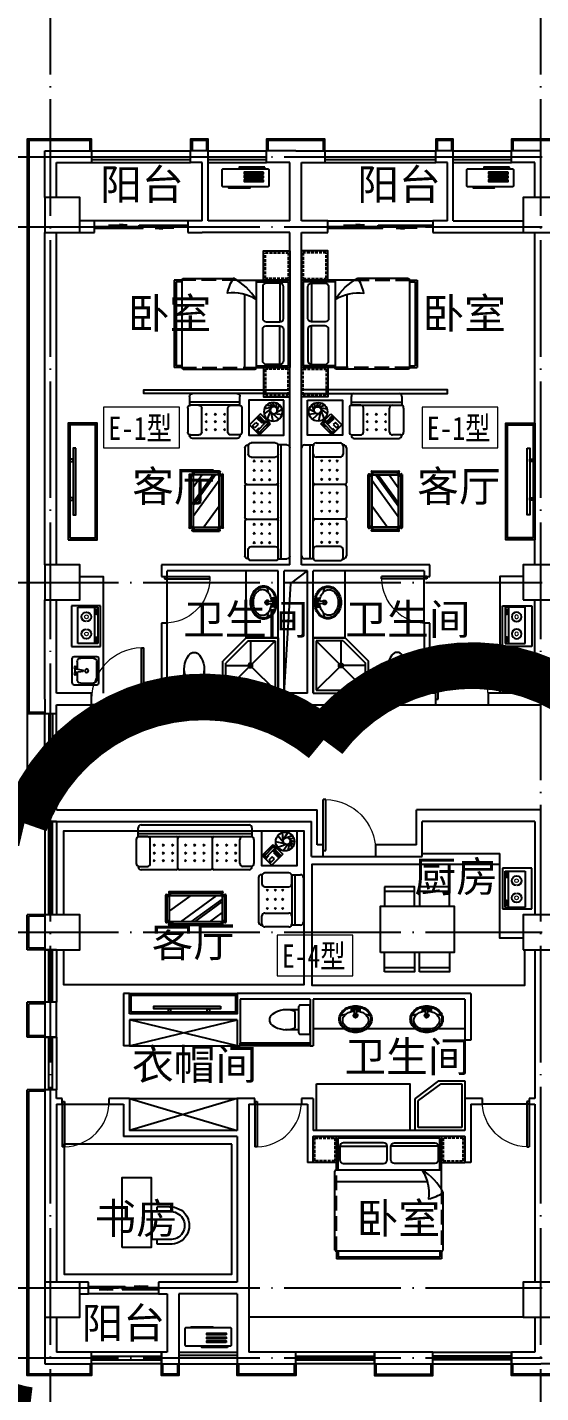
# Model space of a CAD drawing. Extents: x 122060 to 300410, y -425997 to -174060.
# Drawn here: x 153698 to 162498, y -340097 to -316682 of the extents above; entities that cross this region are included whole.
import ezdxf

# ---------------------------------------------------------------- set-up
doc = ezdxf.new("R2010")
doc.units = 0
doc.header["$LTSCALE"] = 1000
doc.header["$MEASUREMENT"] = 0
doc.linetypes.add('DASH', pattern=[0.35, 0.25, -0.1])
doc.linetypes.add('DOTE', pattern=[2.42, 2, -0.2, 0.02, -0.2])
doc.layers.get('0').update_dxf_attribs({"linetype": 'CONTINUOUS'})
for name, color, linetype in [('BALCONY', 6, 'CONTINUOUS'), ('DOTE', 1, 'CONTINUOUS'), ('WALL', 255, 'CONTINUOUS'), ('WINDOW', 4, 'CONTINUOUS'), ('WR-COLUMN', 255, 'CONTINUOUS'), ('WR-WALL', 255, 'CONTINUOUS'), ('厨卫', 8, 'CONTINUOUS'), ('家具', 8, 'CONTINUOUS'), ('平面填充', 251, 'CONTINUOUS'), ('平面看线', 8, 'CONTINUOUS'), ('石材', 41, 'CONTINUOUS'), ('空调', 8, 'CONTINUOUS')]:
    doc.layers.add(name, color=color, linetype=linetype)
doc.layers.add('PUB_TEXT', color=7, linetype='CONTINUOUS', lineweight=0)
doc.styles.add('dim_font', font='SIMPLEX.shx', dxfattribs={"width": 0.8})
doc.styles.get("Standard").update_dxf_attribs({"font": 'GBENOR', "bigfont": 'GBCBIG'})
doc.styles.add('宋体', font='SimSun.ttf')
doc.styles.add('黑体', font='SIMHEI.TTF', dxfattribs={"width": 0.8})

# ---------------------------------------------------------------- blocks, each defined once
blk = doc.blocks.new('dgfgf')
at = {"layer": '家具'}
blk.add_lwpolyline([(7597, -62676), (7147, -62676), (7147, -63176), (7597, -63176), (7597, -62676), (7517, -62676)], dxfattribs=at)
at = {"layer": '家具', "color": 251, "linetype": 'DASH', "ltscale": 0.2}
blk.add_lwpolyline([(7567, -62706), (7177, -62706), (7177, -63146), (7567, -63146)], close=True, dxfattribs=at)
blk = doc.blocks.new('A$C72813290')
at = {"layer": '家具'}
for p, q in [((579, 2000), (0, 2000)), ((0, 500), (0, 2000)), ((30, 530), (30, 1970)), ((579, 1970), (30, 1970)), ((170, 1945), (170, 1283)), ((579, 500), (579, 2010)), ((1830, 2030), (599, 2030)), ((779, 753), (779, 2030)), ((1850, 500), (1850, 2000)), ((1850, 2000), (1980, 2000)), ((1850, 1970), (1950, 1970)), ((1950, 530), (1950, 1970)), ((1980, 500), (1980, 2000)), ((170, 555), (170, 1217)), ((912, 500), (0, 500)), ((579, 530), (30, 530)), ((1830, 470), (967, 470)), ((1850, 530), (1950, 530)), ((1850, 500), (1980, 500))]:
    blk.add_line(p, q, dxfattribs=at)
at = {"layer": '家具', "linetype": 'DASH'}
for p, q in [((1850, 2000), (579, 2000)), ((912, 500), (1850, 500))]:
    blk.add_line(p, q, dxfattribs=at)
at = {"layer": '家具'}
for points in [[(170, 1945), (405, 1945, -0.414214), (465, 1885), (465, 1343, -0.414214), (405, 1283), (170, 1283, -0.414214), (110, 1343), (110, 1885, -0.414214)], [(170, 555), (405, 555, 0.414214), (465, 615), (465, 1157, 0.414214), (405, 1217), (170, 1217, 0.414214), (110, 1157), (110, 615, 0.414214)]]:
    blk.add_lwpolyline(points, format="xyb", close=True, dxfattribs=at)
blk.add_lwpolyline([(579, 833, 0.180302), (1071, 725, -0.088637), (967, 470, 28871.271551)], format="xyb", dxfattribs=at)
for centre, radius, start, end in [((599, 2010), 20, 90, 180), ((1819, 2001), 30.7, 357.6884, 69.6917), ((1392, 1313), 944, 210.6075, 243.2773), ((1819, 499), 30.7, 290.3566, 2.3152)]:
    blk.add_arc(centre, radius, start, end, dxfattribs=at)
blk.add_blockref('dgfgf', (-7147, 65176), dxfattribs=at)
at = {"layer": '家具', "xscale": -1, "rotation": 180}
blk.add_blockref('dgfgf', (-7147, -62676), dxfattribs=at)
blk = doc.blocks.new('asfdgdfhfgj')
at = {"layer": '家具'}
for p, q in [((253, 470), (-697, 470)), ((-697, 470), (-697, -80)), ((253, -480), (253, 470)), ((203, 420), (-647, 420)), ((-647, 420), (-647, -42)), ((-647, 420), (203, -430)), ((203, 420), (-196, 22)), ((203, -430), (203, 420)), ((-222, -5), (-222, 20)), ((-297, -480), (-697, -80)), ((-647, -5), (-260, -5)), ((-260, -430), (-647, -42)), ((-247, -5), (-222, -5)), ((-222, -5), (-197, -5)), ((-222, -30), (-222, -5)), ((-222, -430), (-222, -42)), ((-260, -430), (203, -430)), ((-297, -480), (253, -480))]:
    blk.add_line(p, q, dxfattribs=at)
for radius in [37.5, 25]:
    blk.add_circle((-222, -5), radius, dxfattribs=at)
blk = doc.blocks.new('asfdfgfhfg')
at = {"layer": '家具', "color": 6}
for p, q in [((-651, 1566), (-616, 1640)), ((-677, 1466), (-777, 1525)), ((-649, 1450), (-776, 1433)), ((-694, 1502), (-729, 1600)), ((-609, 1454), (-722, 1355)), ((-683, 1543), (-673, 1632)), ((-632, 1568), (-564, 1629)), ((-583, 1478), (-618, 1320)), ((-611, 1564), (-511, 1595)), ((-598, 1556), (-471, 1530)), ((-581, 1533), (-467, 1445)), ((-575, 1501), (-521, 1357))]:
    blk.add_line(p, q, dxfattribs=at)
at = {"layer": '家具'}
for p, q in [((-54, 1595), (-54, 1745)), ((-54, 1645), (809, 1645)), ((-4, 1795), (759, 1795)), ((809, 1745), (809, 1592)), ((-575, 1274), (-405, 1443)), ((-386, 1406), (-471, 1321)), ((-405, 1443), (-216, 1255)), ((-348, 1368), (-386, 1406)), ((-87, 1545), (-87, 1134)), ((-54, 1595), (809, 1595)), ((102, 1595), (-37, 1595)), ((152, 1134), (152, 1545)), ((198, 1453), (229, 1423)), ((229, 1453), (198, 1423)), ((356, 1453), (386, 1423)), ((386, 1453), (356, 1423)), ((514, 1453), (544, 1423)), ((544, 1453), (514, 1423)), ((602, 1134), (602, 1545)), ((652, 1595), (792, 1595)), ((842, 1545), (842, 1134)), ((-386, 1085), (-575, 1274)), ((-556, 1274), (-509, 1227)), ((-504, 1326), (-551, 1278)), ((-551, 1278), (-509, 1236)), ((-532, 1278), (-504, 1307)), ((-532, 1278), (-381, 1128)), ((-509, 1236), (-499, 1245)), ((-509, 1227), (-495, 1241)), ((-462, 1283), (-504, 1326)), ((-353, 1156), (-504, 1307)), ((-452, 1283), (-499, 1330)), ((-471, 1321), (-433, 1283)), ((-471, 1274), (-462, 1283)), ((-466, 1269), (-452, 1283)), ((-452, 1302), (-367, 1387)), ((-433, 1283), (-348, 1368)), ((-216, 1255), (-386, 1085)), ((-386, 1189), (-377, 1198)), ((-377, 1198), (-334, 1156)), ((-325, 1297), (-363, 1260)), ((-363, 1260), (-306, 1203)), ((-268, 1241), (-325, 1297)), ((-306, 1203), (-268, 1241)), ((198, 1326), (229, 1296)), ((229, 1326), (198, 1296)), ((198, 1189), (229, 1159)), ((229, 1189), (198, 1159)), ((356, 1326), (386, 1296)), ((386, 1326), (356, 1296)), ((386, 1189), (356, 1159)), ((356, 1189), (386, 1159)), ((514, 1326), (544, 1296)), ((544, 1326), (514, 1296)), ((514, 1189), (544, 1159)), ((544, 1189), (514, 1159)), ((-659, 946), (-247, 946)), ((-424, 1151), (-414, 1161)), ((-381, 1109), (-424, 1151)), ((-334, 1156), (-381, 1109)), ((-381, 1128), (-353, 1156)), ((-54, 1084), (-54, 1075)), ((-37, 1084), (102, 1084)), ((-4, 1025), (759, 1025)), ((792, 1084), (652, 1084)), ((809, 1084), (809, 1075)), ((-909, -988), (-909, 862)), ((-859, 912), (-706, 912)), ((-759, -1038), (-759, 912)), ((-709, -1038), (-709, 912)), ((-709, 755), (-709, 896)), ((-247, 705), (-659, 705)), ((-197, 912), (-189, 912)), ((-197, 896), (-197, 755)), ((-139, 862), (-139, 264)), ((-546, 651), (-576, 620)), ((-546, 620), (-576, 651)), ((-546, 463), (-576, 493)), ((-546, 493), (-576, 463)), ((-409, 651), (-439, 620)), ((-409, 620), (-439, 651)), ((-409, 493), (-439, 463)), ((-409, 463), (-439, 493)), ((-282, 651), (-312, 620)), ((-282, 620), (-312, 651)), ((-282, 493), (-312, 463)), ((-282, 463), (-312, 493)), ((-169, 235), (-679, 235)), ((-546, 335), (-576, 305)), ((-546, 305), (-576, 335)), ((-409, 335), (-439, 305)), ((-409, 305), (-439, 335)), ((-282, 335), (-312, 305)), ((-282, 305), (-312, 335)), ((236, -505), (236, 404)), ((246, 414), (251, 414)), ((261, 368), (333, 440)), ((261, 396), (305, 440)), ((261, -505), (261, 404)), ((287, 455), (287, 450)), ((297, 465), (756, 465)), ((297, 440), (756, 440)), ((301, 305), (751, -315)), ((364, 400), (751, -134)), ((407, 400), (751, -75)), ((595, 400), (751, 185)), ((791, 368), (719, 440)), ((791, 396), (747, 440)), ((766, 455), (766, 450)), ((791, 404), (791, -505)), ((806, 414), (801, 414)), ((816, 404), (816, -505)), ((-546, 75), (-576, 105)), ((-546, 105), (-576, 75)), ((-409, 75), (-439, 105)), ((-409, 105), (-439, 75)), ((-282, 75), (-312, 105)), ((-282, 105), (-312, 75)), ((-139, 206), (-139, -332)), ((-546, -52), (-576, -82)), ((-546, -82), (-576, -52)), ((-546, -240), (-576, -210)), ((-546, -210), (-576, -240)), ((-409, -82), (-439, -52)), ((-409, -52), (-439, -82)), ((-409, -240), (-439, -210)), ((-409, -210), (-439, -240)), ((-282, -82), (-312, -52)), ((-282, -52), (-312, -82)), ((-282, -240), (-312, -210)), ((-282, -210), (-312, -240)), ((301, -138), (565, -500)), ((-169, -361), (-679, -361)), ((-546, -431), (-576, -461)), ((-546, -461), (-576, -431)), ((-409, -431), (-439, -461)), ((-409, -461), (-439, -431)), ((-282, -431), (-312, -461)), ((-282, -461), (-312, -431)), ((-139, -390), (-139, -988)), ((261, -468), (333, -540)), ((791, -468), (719, -540)), ((-546, -619), (-576, -588)), ((-546, -588), (-576, -619)), ((-409, -588), (-439, -619)), ((-409, -619), (-439, -588)), ((-282, -588), (-312, -619)), ((-282, -619), (-312, -588)), ((246, -515), (251, -515)), ((261, -496), (305, -540)), ((287, -555), (287, -550)), ((756, -540), (297, -540)), ((756, -565), (297, -565)), ((791, -496), (747, -540)), ((766, -555), (766, -550)), ((806, -515), (801, -515)), ((-709, -881), (-709, -1021)), ((-247, -831), (-659, -831)), ((-546, -746), (-576, -776)), ((-546, -776), (-576, -746)), ((-409, -746), (-439, -776)), ((-409, -776), (-439, -746)), ((-282, -746), (-312, -776)), ((-282, -776), (-312, -746)), ((-197, -1021), (-197, -881)), ((-709, -1038), (-859, -1038)), ((-659, -1071), (-247, -1071)), ((-197, -1038), (-189, -1038))]:
    blk.add_line(p, q, dxfattribs=at)
for points in [[(-805, 1679), (-205, 1679), (-205, 1079), (-805, 1079)], [(301, 400), (751, 400), (751, -500), (301, -500)]]:
    blk.add_lwpolyline(points, close=True, dxfattribs=at)
at = {"layer": '家具', "color": 6}
for centre, radius in [((-623, 1480), 160), ((-634, 1508), 60)]:
    blk.add_circle(centre, radius, dxfattribs=at)
at = {"layer": '家具'}
for centre, radius, start, end in [((-4, 1745), 50, 90, 180), ((759, 1745), 50, 0, 90), ((-37, 1545), 50, 90, 180), ((102, 1545), 50, 0, 90), ((652, 1545), 50, 90, 180), ((792, 1545), 50, 0, 90), ((-659, 896), 50, 90, 180), ((-247, 896), 50, 0, 90), ((-37, 1134), 50, 180, 270), ((-4, 1075), 50, 180, 270), ((102, 1134), 50, 270, 0), ((652, 1134), 50, 180, 270), ((759, 1075), 50, 270, 0), ((792, 1134), 50, 270, 0), ((-859, 862), 50, 90, 180), ((-659, 755), 50, 180, 270), ((-247, 755), 50, 270, 0), ((-189, 862), 50, 0, 90), ((-679, 265), 30, 180, 270), ((-679, 205), 30, 90, 180), ((-169, 265), 30, 270, 0), ((-169, 205), 30, 0, 90), ((246, 404), 10, 90, 180), ((251, 404), 10, 0, 90), ((297, 455), 10, 90, 180), ((297, 450), 10, 180, 270), ((756, 455), 10, 0, 90), ((756, 450), 10, 270, 0), ((801, 404), 10, 90, 180), ((806, 404), 10, 0, 90), ((-679, -331), 30, 180, 270), ((-679, -391), 30, 90, 180), ((-169, -331), 30, 270, 0), ((-169, -391), 30, 0, 90), ((246, -505), 10, 180, 270), ((251, -505), 10, 270, 0), ((297, -550), 10, 90, 180), ((297, -555), 10, 180, 270), ((756, -550), 10, 0, 90), ((756, -555), 10, 270, 0), ((801, -505), 10, 180, 270), ((806, -505), 10, 270, 0), ((-659, -881), 50, 90, 180), ((-247, -881), 50, 0, 90), ((-859, -988), 50, 180, 270), ((-659, -1021), 50, 180, 270), ((-247, -1021), 50, 270, 0), ((-189, -988), 50, 270, 0)]:
    blk.add_arc(centre, radius, start, end, dxfattribs=at)
at = {"layer": '家具', "style": 'dim_font', "width": 0.8, "flags": 9}
for tag, p, rotation in [('YSIZE', (377, 1795), 180), ('XSIZE', (377, 1795), 180), ('YSIZE', (-909, -63), 270), ('XSIZE', (-909, -63), 270)]:
    blk.add_attdef(tag, p, '', height=0.5, rotation=rotation, dxfattribs=at)
blk = doc.blocks.new('A$C2FB07499')
at = {"layer": '家具', "ltscale": 0.5}
blk.add_lwpolyline([(500, 0), (0, 0), (0, 2000), (500, 2000)], close=True, dxfattribs=at)
at = {"layer": '家具', "color": 251, "ltscale": 40}
for points in [[(470, 30), (30, 30), (30, 1970), (470, 1970)], [(368, 1572), (415, 1572), (415, 428), (368, 428)], [(415, 1381), (480, 1381), (480, 1343), (415, 1343)], [(415, 717), (480, 717), (480, 679), (415, 679)]]:
    blk.add_lwpolyline(points, close=True, dxfattribs=at)
blk = doc.blocks.new('safedgdhgfh')
at = {"layer": '厨卫', "linetype": 'Continuous'}
for p, q in [((-352, -356), (-352, 344)), ((-352, 344), (148, 344)), ((148, 344), (148, -356)), ((148, -356), (-352, -356))]:
    blk.add_line(p, q, dxfattribs=at)
at = {"layer": '厨卫'}
for p, q in [((103, 293), (-239, 293)), ((-239, 293), (-239, -330)), ((47, -330), (47, 293)), ((103, -330), (103, 293)), ((-239, -330), (103, -330))]:
    blk.add_line(p, q, dxfattribs=at)
at = {"layer": '厨卫', "lineweight": 13}
for p, q in [((71, 268), (81, 268)), ((96, 251), (79, 251)), ((79, 251), (79, 186)), ((96, 186), (96, 251)), ((70, 176), (81, 176)), ((79, 186), (96, 186)), ((71, -205), (81, -205)), ((79, -222), (79, -287)), ((96, -222), (79, -222)), ((96, -287), (96, -222)), ((70, -297), (81, -297)), ((79, -287), (96, -287))]:
    blk.add_line(p, q, dxfattribs=at)
for points in [[(71, 268, 0.259034), (67, 266, 0.076276), (63, 254, 0.036515), (60, 241, 0.026615), (59, 222, 0.026615), (60, 203, 0.036515), (63, 189, 0.076276), (67, 178, 0.259034), (71, 176, 0.078462), (72, 176, 0.056762)], [(81, 268, 0.259034), (78, 266, 0.076276), (73, 254, 0.036515), (71, 241, 0.026615), (70, 222, 0.026615), (71, 203, 0.036515), (73, 189, 0.076276), (78, 178, 0.259034), (81, 176, 0.259034), (85, 178, 0.056762), (89, 186, 0.036515)], [(91, 251, 0.008736), (90, 254, 0.076276), (85, 266, 0.259034), (81, 268, 0.259034)], [(71, -205, 0.259034), (67, -207, 0.076276), (63, -219, 0.036515), (60, -232, 0.026615), (59, -251, 0.026615), (60, -270, 0.036515), (63, -284, 0.076276), (67, -295, 0.259034), (71, -297, 0.078462), (72, -297, 0.056762)], [(81, -205, 0.259034), (78, -207, 0.076276), (73, -219, 0.036515), (71, -232, 0.026615), (70, -251, 0.026615), (71, -270, 0.036515), (73, -284, 0.076276), (78, -295, 0.259034), (81, -297, 0.259034), (85, -295, 0.056762), (89, -287, 0.036515)], [(91, -222, 0.008736), (90, -219, 0.076276), (85, -207, 0.259034), (81, -205, 0.259034)]]:
    blk.add_lwpolyline(points, format="xyb", dxfattribs=at)
at = {"layer": '厨卫', "linetype": 'Continuous'}
for centre, start, end in [((-94, 128), 270, 269.036), ((-94, -165), 90.964, 90)]:
    blk.add_arc(centre, 82.5, start, end, dxfattribs=at)
at = {"layer": '厨卫', "linetype": 'Continuous', "lineweight": 13}
for centre, start, end in [((-94, 128), 270, 269.3468), ((-94, -165), 90.6532, 90)]:
    blk.add_arc(centre, 31.6, start, end, dxfattribs=at)
blk = doc.blocks.new('空调机')
at = {"layer": '空调', "color": 8}
for p, q in [((2416486, -275315), (2416486, -275325)), ((2416849, -275305), (2416496, -275305)), ((2416859, -275325), (2416859, -275315))]:
    blk.add_line(p, q, dxfattribs=at)
blk.add_lwpolyline([(2416186, -275325), (2416946, -275325, -0.414214), (2416966, -275345), (2416966, -275615, -0.414214), (2416946, -275635), (2416186, -275635, -0.414214), (2416166, -275615), (2416166, -275345, -0.414214)], format="xyb", close=True, dxfattribs=at)
for points in [[(2416256, -275445), (2416592, -275445), (2416592, -275416), (2416256, -275416)], [(2416256, -275511), (2416592, -275511), (2416592, -275482), (2416256, -275482)], [(2416256, -275577), (2416592, -275577), (2416592, -275548), (2416256, -275548)], [(2416235, -275664), (2416675, -275664), (2416675, -275649), (2416235, -275649)]]:
    blk.add_lwpolyline(points, close=True, dxfattribs=at)
for centre, start, end in [((2416496, -275315), 90, 180), ((2416849, -275315), 0, 90)]:
    blk.add_arc(centre, 10, start, end, dxfattribs=at)
blk = doc.blocks.new('sdgfdhgfjhg')
at = {"layer": '家具'}
for p, q in [((-840, 610), (-840, 1189)), ((960, 1189), (-840, 1189)), ((960, 277), (960, 1189)), ((930, 1159), (-810, 1159)), ((-810, 610), (-810, 1159)), ((-784, 1019), (28, 1019)), ((905, 1019), (93, 1019)), ((930, 610), (930, 1159)), ((-870, -761), (-870, 590)), ((960, 610), (-850, 610)), ((708, 409), (-870, 409)), ((990, -761), (990, 222)), ((960, -781), (-840, -781)), ((-840, -781), (-840, -911)), ((960, -911), (-840, -911)), ((-810, -781), (-810, -881)), ((930, -881), (-810, -881)), ((930, -781), (930, -881)), ((960, -781), (960, -911))]:
    blk.add_line(p, q, dxfattribs=at)
at = {"layer": '家具', "linetype": 'DASH'}
for p, q in [((-840, -781), (-840, 610)), ((960, 277), (960, -781))]:
    blk.add_line(p, q, dxfattribs=at)
at = {"layer": '家具'}
for points in [[(-1240, 739), (-1240, 1189), (-840, 1189), (-840, 739), (-1240, 739), (-1240, 819)], [(1360, 739), (1360, 1189), (960, 1189), (960, 739), (1360, 739), (1360, 819)]]:
    blk.add_lwpolyline(points, dxfattribs=at)
at = {"layer": '家具', "color": 251, "linetype": 'DASH', "ltscale": 0.2}
for points in [[(-1210, 769), (-1210, 1159), (-870, 1159), (-870, 769)], [(1330, 769), (1330, 1159), (990, 1159), (990, 769)]]:
    blk.add_lwpolyline(points, close=True, dxfattribs=at)
at = {"layer": '家具'}
for points in [[(-784, 1019), (-784, 784, 0.414214), (-724, 724), (-32, 724, 0.414214), (28, 784), (28, 1019, 0.414214), (-32, 1079), (-724, 1079, 0.414214)], [(905, 1019), (905, 784, -0.414214), (845, 724), (153, 724, -0.414214), (93, 784), (93, 1019, -0.414214), (153, 1079), (845, 1079, -0.414214)]]:
    blk.add_lwpolyline(points, format="xyb", close=True, dxfattribs=at)
blk.add_lwpolyline([(628, 610, -0.180302), (736, 118, 0.088637), (990, 222, -28871.271551)], format="xyb", dxfattribs=at)
for centre, radius, start, end in [((-850, 590), 20, 90, 180), ((147, -203), 944, 26.7227, 59.3925), ((-841, -750), 30.7, 200.3083, 272.3116), ((962, -750), 30.7, 267.6848, 339.6434)]:
    blk.add_arc(centre, radius, start, end, dxfattribs=at)
blk = doc.blocks.new('asfsdgdfhgj')
at = {"layer": '家具'}
for p, q in [((-812, 437), (-300, 437)), ((-212, 437), (300, 437)), ((-812, -874), (-300, -874)), ((-212, -874), (300, -874))]:
    blk.add_line(p, q, dxfattribs=at)
for points in [[(-812, 509), (-812, 178)], [(-300, 178), (-300, 509), (-812, 509)], [(-212, 509), (-212, 178)], [(300, 178), (300, 509), (-212, 509)], [(-883, -615), (-883, 178), (380, 178), (380, -615), (-883, -615)], [(-812, -946), (-812, -615)], [(-300, -615), (-300, -946), (-812, -946)], [(-212, -946), (-212, -615)], [(300, -615), (300, -946), (-212, -946)]]:
    blk.add_lwpolyline(points, dxfattribs=at)
blk = doc.blocks.new('_FZHK')
blk.add_lwpolyline([(-0.5, -0.5), (0.5, -0.5), (0.5, 0.5), (-0.5, 0.5)], close=True)
blk = doc.blocks.new('$TCHSYS$WIN2D')
for p, q in [((-0.5, 0.5), (0.5, 0.5)), ((-0.5, 0.5), (-0.5, -0.5)), ((0.5, 0.5), (0.5, -0.5)), ((0.5, 0.167), (-0.5, 0.167)), ((0.5, -0.167), (-0.5, -0.167)), ((-0.5, -0.5), (0.5, -0.5))]:
    blk.add_line(p, q)
blk = doc.blocks.new('$plan$00001613')
at = {"layer": '厨卫'}
for p, q in [((-260, -140), (-260, 140)), ((-200, 170), (-200, -170))]:
    blk.add_line(p, q, dxfattribs=at)
blk.add_lwpolyline([(-430, -170), (-200, -170), (-200, -220, 0.414214), (-170, -250), (-30, -250, 0.414214), (0, -220), (0, 220, 0.414214), (-30, 250), (-170, 250, 0.414214), (-200, 220), (-200, 170), (-430, 170)], format="xyb", dxfattribs=at)
for centre, radius, start, end in [((-590, 0), 110, 123.4509, 236.5491), ((-413, -227), 398, 67.4505, 126.6381), ((-413, 227), 398, 233.3619, 292.5495)]:
    blk.add_arc(centre, radius, start, end, dxfattribs=at)
blk = doc.blocks.new('$DorLib2D$00000001')
for p, q in [((0.45, 0.975), (0.5, 0.975)), ((0.45, 0), (0.45, 0.975)), ((0.5, 0), (0.5, 0.975)), ((0.5, 0), (0.45, 0))]:
    blk.add_line(p, q)
at = {"lineweight": 13}
blk.add_arc((0.475, 0), 0.975, 91.4693, 180, dxfattribs=at)
blk = doc.blocks.new('$plan$00001629')
for p, q in [((-252, -170), (-172, -150)), ((-75, -35), (-75, -85)), ((-75, -35), (75, -35)), ((-75, -85), (-21, -85)), ((-16, -146), (-25, -35)), ((16, -146), (25, -35)), ((21, -85), (75, -85)), ((75, -35), (75, -85)), ((172, -150), (252, -170))]:
    blk.add_line(p, q)
for centre, radius in [((-50, -60), 20), ((1, -60), 10), ((50, -60), 20)]:
    blk.add_circle(centre, radius)
for centre, radius, start, end in [((0, -340), 340, 90, 108.7907), ((0, -340), 340, 71.2093, 90), ((-90, -230), 190, 153.24, 180), ((-90, -230), 190, 180, 206.76), ((-90, -230), 173, 153.24, 180), ((-90, -230), 173, 180, 206.76), ((-46, -252), 239, 129.4007, 153.24), ((-46, -252), 222, 129.4007, 153.24), ((-102, -250), 118, 150.3366, 180), ((-53, -278), 174, 126.0274, 150.3366), ((-18, -286), 283, 108.7907, 129.4007), ((-18, -286), 266, 108.7907, 129.4007), ((-21, -322), 229, 106.7647, 126.0274), ((0, -340), 323, 90, 108.7907), ((0, -391), 301, 93.9271, 106.7647), ((0, -170), 35, 118.7783, 61.2217), ((0, -170), 25, 129.0728, 50.9272), ((0, -146), 16.3, 180, 0), ((0, -340), 323, 71.2093, 90), ((0, -391), 301, 73.2353, 86.0729), ((21, -322), 229, 53.9726, 73.2353), ((18, -286), 266, 50.5993, 71.2093), ((18, -286), 283, 50.5993, 71.2093), ((53, -278), 174, 29.6634, 53.9726), ((46, -252), 222, 26.76, 50.5993), ((46, -252), 239, 26.76, 50.5993), ((102, -250), 118, 0, 29.6634), ((90, -230), 173, 0, 26.76), ((90, -230), 173, 333.24, 0), ((90, -230), 190, 0, 26.76), ((90, -230), 190, 333.24, 0), ((-46, -208), 239, 206.76, 230.5993), ((-46, -208), 222, 206.76, 230.5993), ((-102, -250), 118, 180, 209.6634), ((-53, -222), 174, 209.6634, 233.9726), ((-18, -174), 283, 230.5993, 251.2093), ((-18, -174), 266, 230.5993, 251.2093), ((-21, -178), 229, 233.9726, 253.2353), ((0, -120), 340, 251.2093, 270), ((0, -120), 323, 251.2093, 270), ((0, -109), 301, 253.2353, 270), ((0, -109), 301, 270, 286.7647), ((0, -120), 323, 270, 288.7907), ((0, -120), 340, 270, 288.7907), ((21, -178), 229, 286.7647, 306.0274), ((18, -174), 266, 288.7907, 309.4007), ((18, -174), 283, 288.7907, 309.4007), ((53, -222), 174, 306.0274, 330.3366), ((46, -208), 222, 309.4007, 333.24), ((46, -208), 239, 309.4007, 333.24), ((102, -250), 118, 330.3366, 0)]:
    blk.add_arc(centre, radius, start, end)
blk = doc.blocks.new('$plan$00000356')
at = {"color": 0, "linetype": 'ByBlock'}
for p, q in [((215, 0), (-215, 0)), ((-245, -31), (-245, -419)), ((-215, -358), (-215, -143)), ((-153, -82), (-26, -82)), ((-31, -41), (31, -41)), ((-31, -61), (-10, -184)), ((-10, -184), (10, -184)), ((10, -184), (31, -61)), ((26, -82), (153, -82)), ((215, -143), (215, -358)), ((245, -419), (245, -31)), ((-215, -450), (215, -450)), ((153, -419), (-153, -419))]:
    blk.add_line(p, q, dxfattribs=at)
for centre, radius in [((-51, -51), 20.5), ((0, -245), 30.7), ((51, -51), 20.5)]:
    blk.add_circle(centre, radius, dxfattribs=at)
for centre, radius, start, end in [((-215, -31), 30.7, 90, 180), ((-153, -143), 61.4, 90, 180), ((153, -143), 61.4, 0, 90), ((215, -31), 30.7, 0, 90), ((-215, -419), 30.7, 180, 270), ((-153, -358), 61.4, 180, 270), ((153, -358), 61.4, 270, 0), ((215, -419), 30.7, 270, 0)]:
    blk.add_arc(centre, radius, start, end, dxfattribs=at)
blk = doc.blocks.new('$DorLib2D$00000131')
at = {"color": 0, "linetype": 'Continuous'}
for p, q in [((0.15, 0.125), (0.232, 0.197)), ((0.232, 0.197), (0.232, 0.125)), ((-0.5, 0.125), (-0.5, 0)), ((0.019, 0.125), (-0.5, 0.125)), ((-0.5, 0), (0.019, 0)), ((-0.024, 0), (0.5, 0)), ((-0.024, -0.125), (-0.024, 0)), ((0.019, 0), (0.019, 0.125)), ((0.35, 0.125), (0.15, 0.125)), ((0.5, 0), (0.5, -0.125)), ((-0.35, -0.125), (-0.15, -0.125)), ((-0.232, -0.197), (-0.232, -0.125)), ((-0.15, -0.125), (-0.232, -0.197)), ((0.5, -0.125), (-0.024, -0.125))]:
    blk.add_line(p, q, dxfattribs=at)
blk = doc.blocks.new('$plan$00000301')
for p, q in [((-319, 296), (-319, 84)), ((-239, 296), (-239, 0)), ((239, 296), (239, 0)), ((319, 296), (319, 84)), ((-319, 84), (-239, 84)), ((-239, 0), (239, 0)), ((239, 84), (319, 84))]:
    blk.add_line(p, q)
for radius, start, end in [(320, 356.4494, 183.5506), (240, 355.2636, 184.7364)]:
    blk.add_arc((0, 316), radius, start, end)
at = {"width": 0.8, "flags": 9}
for tag in ['YSIZE', 'XSIZE', 'XSIZE', 'YSIZE']:
    blk.add_attdef(tag, (0, 0), '', height=0.5, dxfattribs=at)

msp = doc.modelspace()

# ---------------------------------------------------------------- linework, layer by layer
at = {"layer": 'BALCONY', "color": 8}
for p, q in [((154798.2, -318801.1), (156498.2, -318801.1)), ((156798.2, -318801.1), (157798.2, -318801.1)), ((158798.2, -318801.1), (160698.2, -318801.1)), ((160998.2, -318801.1), (161998.2, -318801.1)), ((154798.2, -319001.1), (156498.2, -319001.1)), ((156798.2, -319001.1), (157798.2, -319001.1)), ((158798.2, -319001.1), (160698.2, -319001.1)), ((160998.2, -319001.1), (161998.2, -319001.1)), ((156298.2, -339401.1), (157298.2, -339401.1)), ((156298.2, -339601.1), (157298.2, -339601.1))]:
    msp.add_line(p, q, dxfattribs=at)
at = {"layer": 'BALCONY'}
for p, q in [((154798.2, -318901.1), (156498.2, -318901.1)), ((156798.2, -318901.1), (157798.2, -318901.1)), ((158798.2, -318901.1), (160698.2, -318901.1)), ((160998.2, -318901.1), (161998.2, -318901.1)), ((154798.2, -318951.1), (156498.2, -318951.1)), ((156798.2, -318951.1), (157798.2, -318951.1)), ((158798.2, -318951.1), (160698.2, -318951.1)), ((160998.2, -318951.1), (161998.2, -318951.1)), ((156298.2, -339451.1), (157298.2, -339451.1)), ((156298.2, -339501.1), (157298.2, -339501.1))]:
    msp.add_line(p, q, dxfattribs=at)
at = {"layer": 'DOTE', "linetype": 'DOTE'}
for p, q in [((154098.2, -341693.9), (154098.2, -316272.1)), ((162498.2, -341693.9), (162498.2, -316272.1)), ((150843.1, -318901.1), (251849.9, -318901.1)), ((150843.1, -320101.1), (251849.9, -320101.1)), ((150843.1, -326201.1), (251849.9, -326201.1)), ((150843.1, -332201.1), (251549.9, -332201.1)), ((150843.1, -338301.1), (251549.9, -338301.1)), ((150843.1, -339501.1), (251549.9, -339501.1))]:
    msp.add_line(p, q, dxfattribs=at)
at = {"layer": 'PUB_TEXT'}
for points in [[(156305.4, -323195.5), (155005.4, -323195.5), (155005.4, -323895.5), (156305.4, -323895.5)], [(161765, -323195.5), (160465, -323195.5), (160465, -323895.5), (161765, -323895.5)], [(159280.5, -332248.7), (157980.5, -332248.7), (157980.5, -332948.7), (159280.5, -332948.7)]]:
    msp.add_lwpolyline(points, close=True, dxfattribs=at)
at = {"layer": 'WALL'}
for p, q in [((158198.2, -320001.1), (158198.2, -319001.1)), ((158398.2, -320001.1), (158398.2, -319001.1)), ((154848.2, -320001.1), (154598.2, -320001.1)), ((154848.2, -320201.1), (154848.2, -320001.1)), ((156698.2, -320001.1), (156448.2, -320001.1)), ((156448.2, -320001.1), (156448.2, -320201.1)), ((158198.2, -320001.1), (156798.2, -320001.1)), ((158848.2, -320001.1), (158398.2, -320001.1)), ((158848.2, -320201.1), (158848.2, -320001.1)), ((160898.2, -320001.1), (160648.2, -320001.1)), ((160648.2, -320001.1), (160648.2, -320201.1)), ((160998.2, -320001.1), (162198.2, -320001.1)), ((154598.2, -320201.1), (154848.2, -320201.1)), ((156448.2, -320201.1), (156698.2, -320201.1)), ((158198.2, -320201.1), (156698.2, -320201.1)), ((158198.2, -325901.1), (158198.2, -320201.1)), ((158398.2, -325901.1), (158398.2, -320201.1)), ((158398.2, -320201.1), (158848.2, -320201.1)), ((160648.2, -320201.1), (160898.2, -320201.1)), ((160898.2, -320201.1), (162198.2, -320201.1)), ((155998.2, -325901.1), (155998.2, -326101.1)), ((158098.2, -325901.1), (155998.2, -325901.1)), ((158198.2, -325901.1), (158098.2, -325901.1)), ((158498.2, -325901.1), (158398.2, -325901.1)), ((160598.2, -325901.1), (158498.2, -325901.1)), ((160598.2, -326101.1), (160598.2, -325901.1)), ((155998.2, -326101.1), (156098.2, -326101.1)), ((156098.2, -326101.1), (156098.2, -326001.1)), ((157998.2, -326001.1), (156098.2, -326001.1)), ((157998.2, -328101.1), (157998.2, -326001.1)), ((158098.2, -328101.1), (158098.2, -326001.1)), ((158298.2, -326001.1), (158098.2, -326001.1)), ((158498.2, -326001.1), (158298.2, -326001.1)), ((158498.2, -328101.1), (158498.2, -326001.1)), ((160498.2, -326001.1), (158598.2, -326001.1)), ((158598.2, -328101.1), (158598.2, -326001.1)), ((160498.2, -326001.1), (160498.2, -326101.1)), ((160498.2, -326101.1), (160598.2, -326101.1)), ((156098.2, -326901.1), (155998.2, -326901.1)), ((155998.2, -326901.1), (155998.2, -328101.1)), ((156098.2, -328101.1), (156098.2, -326901.1)), ((160598.2, -326901.1), (160498.2, -326901.1)), ((160498.2, -326901.1), (160498.2, -328101.1)), ((160598.2, -328101.1), (160598.2, -326901.1)), ((154798.2, -328101.1), (154198.2, -328101.1)), ((154798.2, -328301.1), (154798.2, -328101.1)), ((155998.2, -328101.1), (155698.2, -328101.1)), ((155698.2, -328101.1), (155698.2, -328301.1)), ((157998.2, -328101.1), (156098.2, -328101.1)), ((158498.2, -328101.1), (158098.2, -328101.1)), ((158598.2, -328101.1), (160498.2, -328101.1)), ((160698.2, -328101.1), (160598.2, -328101.1)), ((160698.2, -328301.1), (160698.2, -328101.1)), ((162398.2, -328101.1), (161598.2, -328101.1)), ((161598.2, -328101.1), (161598.2, -328301.1)), ((154198.2, -328301.1), (154798.2, -328301.1)), ((155698.2, -328301.1), (156098.2, -328301.1)), ((158098.2, -328301.1), (156098.2, -328301.1)), ((158498.2, -328301.1), (158098.2, -328301.1)), ((158498.2, -328301.1), (160498.2, -328301.1)), ((160498.2, -328301.1), (160698.2, -328301.1)), ((161598.2, -328301.1), (162498.2, -328301.1)), ((154198.2, -330101.1), (158669.1, -330101.1)), ((158669.1, -330701.1), (158669.1, -330101.1)), ((162498.2, -330101.1), (160369.1, -330101.1)), ((160369.1, -330701.1), (160369.1, -330101.1)), ((154198.2, -330301.1), (158569.1, -330301.1)), ((158569.1, -330901.1), (158569.1, -330301.1)), ((162398.2, -330301.1), (160469.1, -330301.1)), ((160469.1, -330901.1), (160469.1, -330301.1)), ((158769.1, -330701.1), (158669.1, -330701.1)), ((158769.1, -330901.1), (158769.1, -330701.1)), ((160369.1, -330701.1), (159669.1, -330701.1)), ((159669.1, -330701.1), (159669.1, -330901.1)), ((158569.1, -330901.1), (158769.1, -330901.1)), ((159669.1, -330901.1), (160469.1, -330901.1)), ((155348.2, -333251.1), (155348.2, -333651.1)), ((155448.2, -333251.1), (155348.2, -333251.1)), ((155448.2, -333251.1), (155448.2, -333601.1)), ((157298.2, -333251.1), (157298.2, -333601.1)), ((158598.2, -333251.1), (157298.2, -333251.1)), ((157348.2, -333351.1), (157348.2, -333651.1)), ((158548.2, -333351.1), (157348.2, -333351.1)), ((158548.2, -333351.1), (158548.2, -334101.1)), ((161298.2, -333251.1), (158598.2, -333251.1)), ((161198.2, -333351.1), (158598.2, -333351.1)), ((158598.2, -333351.1), (158598.2, -334151.1)), ((161198.2, -333351.1), (161198.2, -334051.1)), ((161298.2, -333251.1), (161298.2, -334051.1)), ((155348.2, -333651.1), (155348.2, -334151.1)), ((157298.2, -333601.1), (155448.2, -333601.1)), ((157348.2, -333651.1), (157348.2, -334101.1)), ((157298.2, -333701.1), (155448.2, -333701.1)), ((155448.2, -333701.1), (155448.2, -334151.1)), ((157298.2, -333701.1), (157298.2, -334151.1)), ((157348.2, -334151.1), (157348.2, -334101.1)), ((158548.2, -334101.1), (158548.2, -334151.1)), ((161298.2, -334051.1), (161198.2, -334051.1)), ((155448.2, -334151.1), (155348.2, -334151.1)), ((157298.2, -334151.1), (157348.2, -334151.1)), ((158548.2, -334151.1), (158598.2, -334151.1)), ((154298.2, -335051.1), (154198.2, -335051.1)), ((154298.2, -335151.1), (154298.2, -335051.1)), ((155448.2, -335051.1), (155098.2, -335051.1)), ((155098.2, -335051.1), (155098.2, -335151.1)), ((155448.2, -335051.1), (155448.2, -335601.1)), ((157598.2, -335051.1), (157298.2, -335051.1)), ((157598.2, -335151.1), (157598.2, -335051.1)), ((158598.2, -335051.1), (158398.2, -335051.1)), ((158398.2, -335051.1), (158398.2, -335151.1)), ((158598.2, -335051.1), (158598.2, -335601.1)), ((161498.2, -335051.1), (161198.2, -335051.1)), ((161198.2, -335051.1), (161198.2, -335601.1)), ((161498.2, -335151.1), (161498.2, -335051.1)), ((162398.2, -335051.1), (162298.2, -335051.1)), ((162298.2, -335051.1), (162298.2, -335151.1)), ((154198.2, -335151.1), (154298.2, -335151.1)), ((155098.2, -335151.1), (155348.2, -335151.1)), ((155348.2, -335151.1), (155348.2, -335701.1)), ((157498.2, -335151.1), (157598.2, -335151.1)), ((158398.2, -335151.1), (158498.2, -335151.1)), ((158498.2, -335151.1), (158498.2, -335651.1)), ((161298.2, -335151.1), (161498.2, -335151.1)), ((161298.2, -335151.1), (161298.2, -335651.1)), ((162298.2, -335151.1), (162398.2, -335151.1)), ((157298.2, -335701.1), (155348.2, -335701.1)), ((157298.2, -335601.1), (155448.2, -335601.1)), ((158498.2, -335651.1), (158498.2, -336151.1)), ((161198.2, -335601.1), (158598.2, -335601.1)), ((161198.2, -335701.1), (158598.2, -335701.1)), ((158598.2, -335701.1), (158598.2, -336151.1)), ((161198.2, -335701.1), (161198.2, -336151.1)), ((161298.2, -335651.1), (161298.2, -336151.1)), ((158598.2, -336151.1), (158498.2, -336151.1)), ((161298.2, -336151.1), (161198.2, -336151.1)), ((154748.2, -338201.1), (154598.2, -338201.1)), ((154748.2, -338401.1), (154748.2, -338201.1)), ((156198.2, -338201.1), (155948.2, -338201.1)), ((155948.2, -338201.1), (155948.2, -338401.1)), ((157298.2, -338201.1), (156198.2, -338201.1)), ((154598.2, -338401.1), (154748.2, -338401.1)), ((155948.2, -338401.1), (156098.2, -338401.1)), ((157298.2, -338401.1), (156298.2, -338401.1))]:
    msp.add_line(p, q, dxfattribs=at)
for points in [[(158198.2, -322961.1), (155698.2, -322961.1), (155698.2, -322901.1), (158198.2, -322901.1)], [(158398.2, -322961.1), (160898.2, -322961.1), (160898.2, -322901.1), (158398.2, -322901.1)]]:
    msp.add_lwpolyline(points, dxfattribs=at)
at = {"layer": 'WINDOW'}
for p, q in [((156448.2, -320001.1), (154848.2, -320001.1)), ((158848.2, -320001.1), (160648.2, -320001.1)), ((156098.2, -326901.1), (156098.2, -326101.1)), ((160498.2, -326901.1), (160498.2, -326101.1)), ((155698.2, -328301.1), (154798.2, -328301.1)), ((160698.2, -328301.1), (161598.2, -328301.1)), ((158769.1, -330901.1), (159669.1, -330901.1)), ((154298.2, -335151.1), (155098.2, -335151.1)), ((157598.2, -335151.1), (158398.2, -335151.1)), ((162298.2, -335151.1), (161498.2, -335151.1)), ((155948.2, -338401.1), (154748.2, -338401.1)), ((162198.2, -338801.1), (157498.2, -338801.1))]:
    msp.add_line(p, q, dxfattribs=at)
at = {"layer": 'WR-WALL'}
for p, q in [((153998.2, -318801.1), (154798.2, -318801.1)), ((153998.2, -319601.1), (153998.2, -318801.1)), ((154798.2, -318801.1), (154798.2, -319001.1)), ((156698.2, -318801.1), (156498.2, -318801.1)), ((156498.2, -319001.1), (156498.2, -318801.1)), ((156798.2, -318801.1), (156698.2, -318801.1)), ((156798.2, -319001.1), (156798.2, -318801.1)), ((158298.2, -318801.1), (157798.2, -318801.1)), ((157798.2, -319001.1), (157798.2, -318801.1)), ((158298.2, -318801.1), (158798.2, -318801.1)), ((158798.2, -318801.1), (158798.2, -319001.1)), ((160898.2, -318801.1), (160698.2, -318801.1)), ((160698.2, -319001.1), (160698.2, -318801.1)), ((160998.2, -318801.1), (160898.2, -318801.1)), ((160998.2, -319001.1), (160998.2, -318801.1)), ((162498.2, -318801.1), (161998.2, -318801.1)), ((161998.2, -319001.1), (161998.2, -318801.1)), ((154198.2, -319001.1), (154798.2, -319001.1)), ((154198.2, -319601.1), (154198.2, -319001.1)), ((156698.2, -319001.1), (156498.2, -319001.1)), ((156698.2, -320001.1), (156698.2, -319001.1)), ((156798.2, -319001.1), (156798.2, -319001.1)), ((156798.2, -320001.1), (156798.2, -319001.1)), ((158198.2, -319001.1), (157798.2, -319001.1)), ((158398.2, -319001.1), (158798.2, -319001.1)), ((160898.2, -319001.1), (160698.2, -319001.1)), ((160898.2, -320001.1), (160898.2, -319001.1)), ((160998.2, -319001.1), (160998.2, -319001.1)), ((160998.2, -320001.1), (160998.2, -319001.1)), ((162398.2, -319001.1), (161998.2, -319001.1)), ((162398.2, -319601.1), (162398.2, -319001.1)), ((153998.2, -325901.1), (153998.2, -320201.1)), ((154198.2, -325901.1), (154198.2, -320201.1)), ((162398.2, -325901.1), (162398.2, -320201.1)), ((153998.2, -328201.1), (153998.2, -326501.1)), ((154198.2, -328101.1), (154198.2, -326501.1)), ((162398.2, -328101.1), (162398.2, -326501.1)), ((153998.2, -328201.1), (153998.2, -328451.1)), ((153998.2, -328451.1), (154198.2, -328451.1)), ((154198.2, -328451.1), (154198.2, -328301.1)), ((154198.2, -329951.1), (153998.2, -329951.1)), ((153998.2, -329951.1), (153998.2, -330201.1)), ((154198.2, -330101.1), (154198.2, -329951.1)), ((153998.2, -330201.1), (153998.2, -330301.1)), ((153998.2, -330301.1), (154198.2, -330301.1)), ((162398.2, -330301.1), (162398.2, -331901.1)), ((162398.2, -332501.1), (162398.2, -335051.1)), ((153998.2, -333401.1), (153998.2, -334001.1)), ((154198.2, -333401.1), (153998.2, -333401.1)), ((154198.2, -334001.1), (154198.2, -333401.1)), ((153998.2, -334001.1), (154198.2, -334001.1)), ((154198.2, -334901.1), (153998.2, -334901.1)), ((153998.2, -334901.1), (153998.2, -335101.1)), ((154198.2, -335051.1), (154198.2, -334901.1)), ((157298.2, -335051.1), (157298.2, -335601.1)), ((153998.2, -335101.1), (153998.2, -338201.1)), ((154198.2, -335151.1), (154198.2, -338201.1)), ((157498.2, -335151.1), (157498.2, -335651.1)), ((162398.2, -335151.1), (162398.2, -338201.1)), ((157298.2, -335701.1), (157298.2, -338201.1)), ((157498.2, -335651.1), (157498.2, -338301.1)), ((157498.2, -338301.1), (157498.2, -339401.1)), ((156098.2, -338401.1), (156098.2, -339401.1)), ((156298.2, -338401.1), (156298.2, -339601.1)), ((157298.2, -338401.1), (157298.2, -339601.1)), ((153998.2, -338801.1), (153998.2, -339601.1)), ((154198.2, -338801.1), (154198.2, -339401.1)), ((162398.2, -338801.1), (162398.2, -339401.1)), ((154798.2, -339401.1), (154198.2, -339401.1)), ((154798.2, -339601.1), (154798.2, -339401.1)), ((156098.2, -339401.1), (155998.2, -339401.1)), ((155998.2, -339401.1), (155998.2, -339601.1)), ((158298.2, -339401.1), (157498.2, -339401.1)), ((158298.2, -339601.1), (158298.2, -339401.1)), ((160648.2, -339401.1), (159648.2, -339401.1)), ((159648.2, -339401.1), (159648.2, -339601.1)), ((160648.2, -339601.1), (160648.2, -339401.1)), ((162398.2, -339401.1), (161998.2, -339401.1)), ((161998.2, -339401.1), (161998.2, -339601.1)), ((153998.2, -339601.1), (154798.2, -339601.1)), ((155998.2, -339601.1), (156298.2, -339601.1)), ((157298.2, -339601.1), (158298.2, -339601.1)), ((159648.2, -339601.1), (160648.2, -339601.1)), ((161998.2, -339601.1), (162498.2, -339601.1)), ((162998.2, -339601.1), (162498.2, -339601.1))]:
    msp.add_line(p, q, dxfattribs=at)
at = {"layer": '厨卫'}
for points in [[(157998.2, -327151.1), (157448.2, -327151.1), (157448.2, -326001.1)], [(158598.2, -327151.1), (159148.2, -327151.1), (159148.2, -326001.1)]]:
    msp.add_lwpolyline(points, dxfattribs=at)
at = {"layer": '家具'}
for p, q in [((160469.1, -330851.1), (161798.2, -330851.1)), ((155448.2, -334151.1), (157298.2, -333701.1)), ((157298.2, -334151.1), (155448.2, -333701.1)), ((158598.2, -333851.1), (161198.2, -333851.1)), ((155448.2, -334151.1), (157298.2, -334151.1)), ((155448.2, -334151.1), (155448.2, -334151.1)), ((160748.2, -334751.1, 0), (160348.2, -335051.1, 0)), ((160785.7, -334801.1, 0), (160398.2, -335088.6, 0)), ((160748.2, -334751.1, 0), (161198.2, -334751.1, 0)), ((160785.7, -334801.1, 0), (161148.2, -334801.1, 0)), ((161148.2, -334801.1), (161148.2, -335551.1)), ((161198.2, -334751.1, 0), (161198.2, -335601.1)), ((155448.2, -335051.1), (157298.2, -335051.1)), ((155448.2, -335051.1), (157298.2, -335601.1)), ((157298.2, -335051.1), (155448.2, -335601.1)), ((160348.2, -335601.1), (160348.2, -335051.1, 0)), ((160398.2, -335551.1), (160398.2, -335088.6)), ((161198.2, -335601.1), (160348.2, -335601.1)), ((161148.2, -335551.1), (160398.2, -335551.1))]:
    msp.add_line(p, q, dxfattribs=at)
for points in [[(154598.2, -326101.1), (154998.2, -326101.1), (154998.2, -328101.1)], [(162198.2, -326101.1), (161798.2, -326101.1), (161798.2, -328101.1)], [(154325, -331901.1), (154325, -330460.3), (158436.4, -330460.3), (158436.4, -333102.6), (154325, -333102.6), (154325, -332501.1)], [(162222.1, -332501.1), (162222.1, -333111.7), (158582, -333111.7), (158582, -331033.5), (161798.2, -331033.5)], [(162198.2, -332301.1), (161798.2, -332301.1), (161798.2, -330851.1)], [(155321.9, -337605.7), (155321.9, -336405.7), (155821.9, -336405.7), (155821.9, -337605.7), (155321.9, -337605.7)]]:
    msp.add_lwpolyline(points, dxfattribs=at)
at = {"layer": '家具', "ltscale": 0.5}
msp.add_lwpolyline([(155448.2, -333601.1), (155448.2, -333251.1), (157298.2, -333251.1), (157298.2, -333601.1)], close=True, dxfattribs=at)
at = {"layer": '家具', "color": 251, "ltscale": 40}
for points in [[(155478.2, -333571.1), (155478.2, -333281.1), (157268.2, -333281.1), (157268.2, -333571.1)], [(157009.4, -333469.1), (157009.4, -333515.6), (155865.3, -333515.6), (155865.3, -333469.1)], [(156154.2, -333515.6), (156154.2, -333581.1), (156115.9, -333581.1), (156115.9, -333515.6)], [(156818.4, -333515.6), (156818.4, -333581.1), (156780, -333581.1), (156780, -333515.6)]]:
    msp.add_lwpolyline(points, close=True, dxfattribs=at)
at = {"layer": '家具', "elevation": 0}
msp.add_lwpolyline([(158654, -334801.1), (160254, -334801.1), (160254, -335601.1), (158654, -335601.1)], close=True, dxfattribs=at)
at = {"layer": '家具'}
msp.add_lwpolyline([(157203.3, -335835.7), (154328.9, -335835.7), (154328.9, -338066.5), (157203.3, -338066.5)], close=True, dxfattribs=at)
at = {"layer": '平面填充', "color": 5, "const_width": 800}
msp.add_lwpolyline([(152486.5, -338049.4, 0.5205671), (153739, -340402.6, 0.5205671), (156870.2, -341117.6, 0.5205671), (160568, -341117.6, 0.5205671), (164444.8, -340164.3, 0.5205671), (165249.9, -333998.2, 0.5205671), (163967.6, -329053.5, 0.5205671), (158778.8, -328904.5, 0.5205671), (153649.6, -330334.3, 0.5205671), (151949.8, -331853.5, 0.5205671), (151800.7, -334772.7, 0.5205671)], format="xyb", close=True, dxfattribs=at)
at = {"layer": '平面看线', "color": 8}
msp.add_line((153698.2, -328451.1), (153698.2, -329951.1), dxfattribs=at)
at = {"layer": '平面看线'}
msp.add_lwpolyline([(158098.2, -328101.1), (158216.2, -326219.8), (158498.2, -326001.1)], dxfattribs=at)
at = {"layer": '石材'}
for p, q in [((153998.2, -330301.1), (153698.2, -330301.1)), ((153998.2, -330276.1), (153723.2, -330276.1)), ((153998.2, -331901.1), (153698.2, -331901.1)), ((153998.2, -331926.1), (153723.2, -331926.1)), ((153998.2, -332476.1), (153723.2, -332476.1)), ((153998.2, -332501.1), (153698.2, -332501.1)), ((153998.2, -333401.1), (153698.2, -333401.1)), ((153998.2, -333426.1), (153723.2, -333426.1)), ((153998.2, -334001.1), (153698.2, -334001.1)), ((153998.2, -333976.1), (153723.2, -333976.1)), ((153998.2, -334901.1), (153698.2, -334901.1)), ((153998.2, -334926.1), (153723.2, -334926.1))]:
    msp.add_line(p, q, dxfattribs=at)
for points in [[(154798.2, -318801.1), (154798.2, -318601.1), (153698.2, -318601.1), (153698.2, -328451.1), (153998.2, -328451.1)], [(154773.2, -318801.1), (154773.2, -318626.1), (153723.2, -318626.1), (153723.2, -328426.1), (153998.2, -328426.1)], [(156798.2, -318801.1), (156798.2, -318601.1), (156498.2, -318601.1), (156498.2, -318801.1)], [(156773.2, -318801.1), (156773.2, -318626.1), (156523.2, -318626.1), (156523.2, -318801.1)], [(158798.2, -318801.1), (158798.2, -318601.1), (157798.2, -318601.1), (157798.2, -318801.1)], [(158773.2, -318801.1), (158773.2, -318626.1), (157823.2, -318626.1), (157823.2, -318801.1)], [(160998.2, -318801.1), (160998.2, -318601.1), (160698.2, -318601.1), (160698.2, -318801.1)], [(160973.2, -318801.1), (160973.2, -318626.1), (160723.2, -318626.1), (160723.2, -318801.1)], [(162998.2, -318801.1), (162998.2, -318601.1), (161998.2, -318601.1), (161998.2, -318801.1)], [(162973.2, -318801.1), (162973.2, -318626.1), (162023.2, -318626.1), (162023.2, -318801.1)], [(153698.2, -330301.1), (153698.2, -329951.1), (153998.2, -329951.1)], [(153723.2, -330276.1), (153723.2, -329976.1), (153998.2, -329976.1)], [(153698.2, -332501.1), (153698.2, -331901.1)], [(153723.2, -332476.1), (153723.2, -331926.1)], [(153698.2, -334001.1), (153698.2, -333401.1)], [(153723.2, -333976.1), (153723.2, -333426.1)], [(154798.2, -339601.1), (154798.2, -339801.1), (153698.2, -339801.1), (153698.2, -334901.1)], [(154773.2, -339601.1), (154773.2, -339776.1), (153723.2, -339776.1), (153723.2, -334926.1)], [(156298.2, -339601.1), (156298.2, -339801.1), (155998.2, -339801.1), (155998.2, -339601.1)], [(156273.2, -339601.1), (156273.2, -339776.1), (156023.2, -339776.1), (156023.2, -339601.1)], [(158298.2, -339601.1), (158298.2, -339801.1), (157298.2, -339801.1), (157298.2, -339601.1)], [(158273.2, -339601.1), (158273.2, -339776.1), (157323.2, -339776.1), (157323.2, -339601.1)], [(159648.2, -339601.1), (159648.2, -339801.1), (160648.2, -339801.1), (160648.2, -339601.1)], [(159673.2, -339601.1), (159673.2, -339776.1), (160623.2, -339776.1), (160623.2, -339601.1)], [(162998.2, -339601.1), (162998.2, -339801.1), (161998.2, -339801.1), (161998.2, -339601.1)], [(162973.2, -339601.1), (162973.2, -339776.1), (162023.2, -339776.1), (162023.2, -339601.1)]]:
    msp.add_lwpolyline(points, dxfattribs=at)

# ---------------------------------------------------------------- block references
at = {"layer": 'WINDOW'}
for name, p, xscale, yscale, zscale, rotation in [('$DorLib2D$00000131', (155648.2, -320101.1), 1600, -200, 1600, 180), ('$DorLib2D$00000001', (156048.2, -326501.1), 800, -800, 800, 90), ('$DorLib2D$00000001', (160548.2, -326501.1), 800, 800, 800, 90), ('$DorLib2D$00000001', (155248.2, -328201.1), -900, -900, -900, 180), ('$TCHSYS$WIN2D', (154098.2, -329201.1), 1500, 200, 1500, 90), ('$TCHSYS$WIN2D', (154098.2, -331101.1), -1599.999999989988, -200, -1599.999999989988, 90), ('$TCHSYS$WIN2D', (154098.2, -332951.1), 900, 200, 900, 270), ('$TCHSYS$WIN2D', (154098.2, -334451.1), 900, 200, 900, 270), ('$TCHSYS$WIN2D', (157948.2, -334126.1), 1200, 50, 1200, 179.9999999999973), ('$DorLib2D$00000001', (161898.2, -335101.1), -800, 800, -800, 180), ('$DorLib2D$00000131', (155348.2, -338301.1), 1200, 200, 1200, 180), ('$TCHSYS$WIN2D', (158973.2, -339501.1), 1350, 200, 1350, 180), ('$TCHSYS$WIN2D', (161323.2, -339501.1), -1350, 200, -1350, 180)]:
    msp.add_blockref(name, p, dxfattribs=dict(at, xscale=xscale, yscale=yscale, zscale=zscale, rotation=rotation))
for name, p, xscale, yscale, zscale in [('$DorLib2D$00000131', (159748.2, -320101.1), -1800, 200, -1800), ('$DorLib2D$00000001', (161148.2, -328201.1), -900, 900, -900), ('$DorLib2D$00000001', (159219.1, -330801.1), -900, 900, -900), ('$DorLib2D$00000001', (154698.2, -335101.1), -800, -800, -800), ('$DorLib2D$00000001', (157998.2, -335101.1), -800, -800, -800), ('$TCHSYS$WIN2D', (155398.2, -339501.1), -1200, -200, -1200)]:
    msp.add_blockref(name, p, dxfattribs=dict(at, xscale=xscale, yscale=yscale, zscale=zscale))
at = {"layer": 'WR-COLUMN', "xscale": 600, "yscale": 600, "zscale": 600}
for p in [(154298.2, -319901.1), (162498.2, -319901.1), (154298.2, -326201.1), (162498.2, -326201.1), (154298.2, -332201.1), (162498.2, -332201.1), (154298.2, -338501.1), (162498.2, -338501.1)]:
    msp.add_blockref('_FZHK', p, dxfattribs=at)
at = {"layer": 'WR-COLUMN'}
msp.add_blockref('sdgfdhgfjhg', (159837.7, -336890), dxfattribs=at)
at = {"layer": '厨卫'}
for name, p, rotation in [('$plan$00001629', (157977.2, -326545.1), 270), ('safedgdhgfh', (161991.7, -326956.9), 180), ('asfdgdfhfgj', (158851, -327630.7), 180), ('$plan$00001613', (160037, -328101.1, 0), 270), ('$plan$00000356', (162326.5, -327716.8), 270), ('$plan$00001613', (158548.2, -333701.1), 359.9999999999999)]:
    msp.add_blockref(name, p, dxfattribs=dict(at, rotation=rotation))
for name, p, yscale, rotation in [('$plan$00001629', (158619.1, -326545.1), -1, 270), ('$plan$00000356', (154469.8, -327716.8), -1, 270), ('$plan$00001613', (156559.3, -328101.1, 0), -0.9999999999999998, 270), ('$plan$00001629', (159325.1, -333461), -1.000000000000001, 180), ('$plan$00001629', (160543.4, -333461), -1.000000000000001, 180)]:
    msp.add_blockref(name, p, dxfattribs=dict(at, yscale=yscale, rotation=rotation))
at = {"layer": '厨卫', "xscale": -1, "rotation": 180}
for name, p in [('safedgdhgfh', (154804.7, -326956.9)), ('asfdgdfhfgj', (157745.3, -327630.7))]:
    msp.add_blockref(name, p, dxfattribs=at)
at = {"layer": '厨卫', "xscale": -1}
msp.add_blockref('safedgdhgfh', (161991.7, -331445.4), dxfattribs=at)
at = {"layer": '家具'}
for name, p, rotation in [('A$C72813290', (158198.2, -320517.1), 180), ('asfdfgfhfg', (156636.7, -331268.7), 270)]:
    msp.add_blockref(name, p, dxfattribs=dict(at, rotation=rotation))
at = {"layer": '家具', "xscale": -1, "rotation": 180}
msp.add_blockref('A$C72813290', (158398.2, -320517.1), dxfattribs=at)
at = {"layer": '家具', "xscale": -1}
for name, p in [('asfdfgfhfg', (157289.6, -324756.4)), ('A$C2FB07499', (154898.2, -325469.1))]:
    msp.add_blockref(name, p, dxfattribs=at)
at = {"layer": '家具'}
for name, p in [('asfdfgfhfg', (159306.8, -324756.4)), ('A$C2FB07499', (161898.2, -325469.1)), ('asfsdgdfhgj', (160634.6, -331931.2))]:
    msp.add_blockref(name, p, dxfattribs=at)
at = {"layer": '家具', "yscale": -1, "rotation": 90}
msp.add_blockref('$plan$00000301', (155838.1, -337230.4), dxfattribs=at)
at = {"layer": '空调', "rotation": 180}
for p in [(2574004.6, -594742.6), (2578198.3, -594742.6)]:
    msp.add_blockref('空调机', p, dxfattribs=at)
at = {"layer": '空调', "xscale": -1}
msp.add_blockref('空调机', (2573365.2, -63659.7), dxfattribs=at)

# ---------------------------------------------------------------- texts
at = {"layer": 'PUB_TEXT', "style": '宋体'}
for s, p in [('阳台', (154946.1, -319639.6)), ('阳台', (159353.6, -319639.6)), ('卧室', (155420.5, -321851.4)), ('卧室', (160471.5, -321851.4)), ('客厅', (155496, -324815.9)), ('客厅', (160381.2, -324815.9)), ('卫生间', (156368.3, -327096.3)), ('卫生间', (159148.5, -327096.3)), ('厨房', (160333.1, -331508.8)), ('客厅', (155828.1, -332624.5)), ('卫生间', (159133.1, -334597.8)), ('衣帽间', (155491.8, -334728.1)), ('书房', (154848.9, -337369.9)), ('卧室', (159342.5, -337369.9)), ('阳台', (154627.9, -339163.5))]:
    msp.add_text(s, height=525, dxfattribs=at).set_placement(p)
at = {"layer": 'PUB_TEXT', "style": '黑体', "width": 0.8}
for s, p in [('E-1型', (155089.3, -323756.7)), ('E-1型', (160549, -323756.7)), ('E-4型', (158064.4, -332809.9))]:
    msp.add_text(s, height=400, dxfattribs=at).set_placement(p)

doc.saveas('drawing.dxf')
